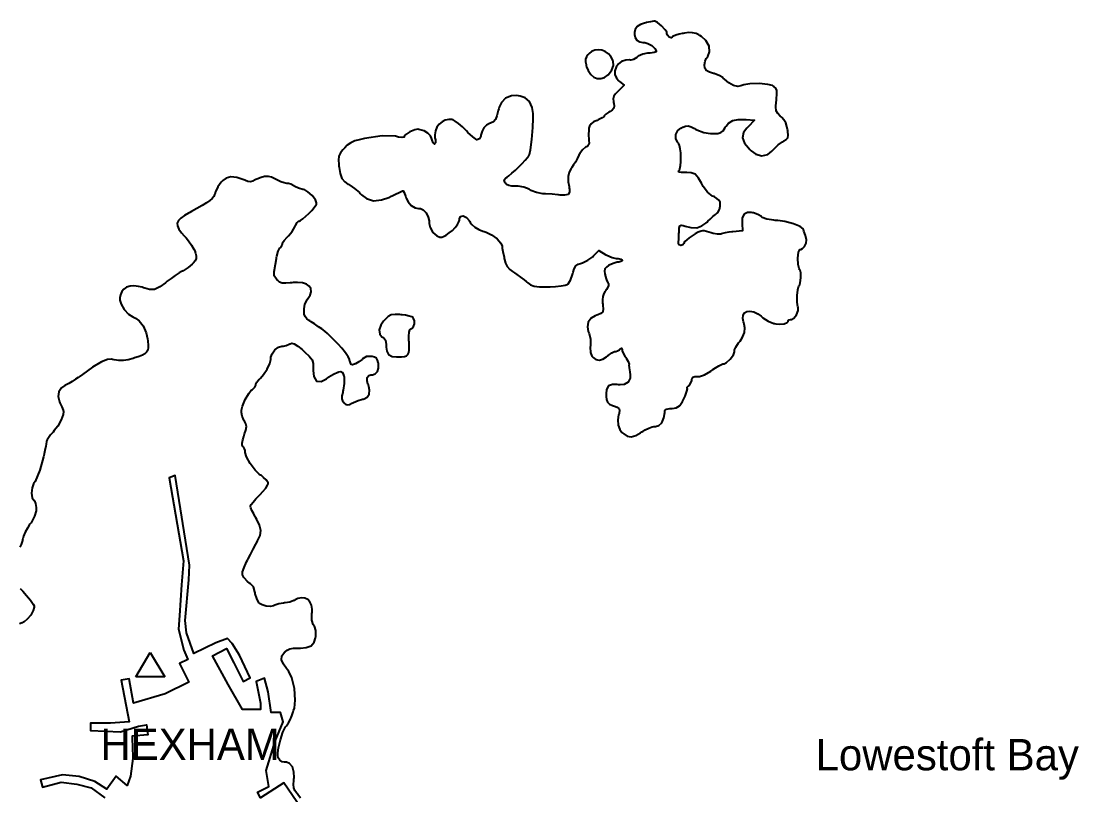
# Model space of a CAD drawing. Extents: x 0 to 24000, y 0 to 24000.
# Drawn here: x 9651 to 11971, y 19934 to 21632 of the extents above; entities that cross this region are included whole.
import ezdxf

# ---------------------------------------------------------------- set-up
doc = ezdxf.new("R2010")
doc.units = 0
for name, color, linetype in [('01B-LandmassTidal', 7, 'Continuous'), ('03C-BuiltUpHistoric', 7, 'Continuous'), ('06B-FeaturesSummit', 7, 'Continuous'), ('xx-NamesPlacesXXX', 7, 'Continuous'), ('xx-NamesWaterbodyXXXX', 7, 'Continuous')]:
    doc.layers.add(name, color=color, linetype=linetype)

msp = doc.modelspace()

# ---------------------------------------------------------------- linework, layer by layer
at = {"layer": '01B-LandmassTidal'}
for points in [[(11021.1, 21628.3), (11018.2, 21627.6), (11009.8, 21624.7), (11002.1, 21619.8), (10997.8, 21613.3), (10996.4, 21607.2), (10996.4, 21605.1), (10996.4, 21602.9), (10997.7, 21596.2), (11001.5, 21590), (11007.8, 21586.3), (11014.6, 21585.1), (11016.8, 21585.1), (11019, 21585.1), (11025.4, 21583.2), (11034.1, 21578.3), (11040.8, 21571.9), (11043.5, 21567.1), (11043.5, 21565.5), (11043.5, 21564.9), (11039.1, 21562.8), (11030.9, 21561.6), (11028.2, 21561.6), (11024.8, 21561.6), (11014.6, 21559.4), (11004.7, 21554.7), (11003.1, 21553.4), (11001.6, 21552.3), (10994.3, 21548.1), (10988.5, 21546.2), (10987.8, 21546.3), (10985.2, 21546.7), (10977.2, 21546.2), (10968.1, 21543.2), (10960.9, 21537.9), (10955.8, 21531), (10953.2, 21523.1), (10953.5, 21514.8), (10956.8, 21506.7), (10961.6, 21500.8), (10963.5, 21499.3), (10973.7, 21491.1), (10961.1, 21479.3), (10959.4, 21477.7), (10954.6, 21472.7), (10951, 21467.1), (10949.8, 21461.2), (10950.2, 21455.3), (10950.5, 21453.4), (10950.9, 21451.5), (10951.4, 21445.8), (10950.6, 21440.7), (10947.5, 21436.9), (10943.1, 21433.9), (10941.5, 21433), (10939.8, 21432.2), (10933.2, 21427.5), (10929.8, 21424.3), (10929.8, 21423.2), (10929.8, 21422.3), (10925.1, 21419.5), (10916.3, 21415.1), (10914.1, 21414.2), (10912.1, 21413.4), (10906.3, 21410.6), (10901.1, 21406.7), (10897.9, 21401.7), (10896.4, 21396.7), (10896.1, 21395), (10895.8, 21393.2), (10895.2, 21382.5), (10895.8, 21372.3), (10896.1, 21370.7), (10896.3, 21369.3), (10896.9, 21365), (10896.3, 21361), (10894, 21358.2), (10890.9, 21356.3), (10889.8, 21355.8), (10888.6, 21355.2), (10882, 21349.6), (10876.1, 21341.8), (10875.3, 21340.1), (10874, 21337.5), (10870.2, 21329.7), (10866.5, 21322.6), (10862.7, 21316.5), (10858.9, 21311), (10857.7, 21309.1), (10856.3, 21307.2), (10853.2, 21300.6), (10851, 21291), (10851.1, 21279.5), (10852.6, 21268.8), (10853.3, 21265.2), (10853.8, 21263.2), (10853.9, 21256.8), (10850.5, 21251.8), (10842.7, 21249.9), (10833, 21250.3), (10829.8, 21250.7), (10828.2, 21250.9), (10815.9, 21252.1), (10801.2, 21253), (10798.4, 21253.1), (10795.4, 21253.2), (10781, 21255.8), (10768.9, 21260.5), (10767.1, 21261.7), (10765.2, 21263), (10753.7, 21267.6), (10740.8, 21269.6), (10736.5, 21269.6), (10734.1, 21269.6), (10727, 21269.9), (10720.3, 21271.1), (10715.7, 21273.3), (10713.2, 21276), (10712.6, 21277), (10711.7, 21278.4), (10710.6, 21283.5), (10714, 21287.8), (10715.3, 21288.8), (10716.7, 21289.6), (10720.8, 21292.6), (10727.5, 21298.2), (10735, 21304.9), (10742.8, 21312.2), (10750.1, 21319.7), (10756.6, 21326.5), (10761.5, 21332.4), (10763.8, 21335.5), (10764.3, 21336.6), (10765.6, 21338.9), (10768, 21349.8), (10771.1, 21372.1), (10773.2, 21398.6), (10773.8, 21418), (10773.7, 21424.4), (10773.7, 21429), (10771.8, 21442.5), (10766.1, 21455.4), (10756.3, 21463.7), (10745.7, 21467.4), (10742, 21467.9), (10738.1, 21468.4), (10726.2, 21467.9), (10713.6, 21463), (10704.3, 21453.5), (10699.4, 21443), (10698.5, 21439.3), (10697.5, 21435.5), (10694.4, 21424.2), (10691, 21415.9), (10686.8, 21411.3), (10681.8, 21408.7), (10680.1, 21407.9), (10677.9, 21407), (10671.9, 21403.5), (10666, 21397.9), (10661.9, 21390.8), (10659.8, 21384), (10659.3, 21381.7), (10658.9, 21379.5), (10656.1, 21373.3), (10650.6, 21371.8), (10641.5, 21377.7), (10630.9, 21387.6), (10627.5, 21391.1), (10625.4, 21393.4), (10618.7, 21399.8), (10610.1, 21407.2), (10602.6, 21412.6), (10598.6, 21415), (10597.3, 21415.4), (10595.3, 21415.9), (10589.1, 21416.2), (10581.2, 21414.6), (10574, 21411), (10567.8, 21405.8), (10562.9, 21399), (10559.6, 21391.2), (10558.2, 21382.6), (10558.5, 21375.7), (10558.9, 21373.4), (10559.3, 21371.4), (10559.4, 21365), (10557.6, 21361.9), (10554.5, 21364.6), (10552, 21370.9), (10551.5, 21373), (10551, 21375), (10548.5, 21380.5), (10542.9, 21386.4), (10534.6, 21391), (10526.1, 21393.6), (10523.2, 21394.2), (10521.2, 21394.7), (10514.5, 21393.4), (10503.7, 21389.1), (10494.6, 21383.2), (10490.7, 21379.1), (10490.7, 21377.8), (10490.7, 21377.4), (10486.7, 21376.2), (10478.4, 21377.6), (10476.2, 21378.1), (10472.2, 21379.2), (10442.8, 21379.9), (10403.9, 21374.3), (10395.1, 21372.3), (10392, 21371.6), (10382.9, 21369), (10373.7, 21365), (10366.1, 21359.4), (10360.4, 21353.6), (10358.6, 21351.5), (10356.6, 21349.3), (10351.1, 21342.6), (10347.3, 21335.4), (10346.5, 21327.1), (10347.3, 21317.8), (10347.6, 21314.6), (10348.2, 21310.4), (10350.4, 21297.8), (10354.4, 21286.6), (10360.5, 21279.1), (10367.5, 21274.3), (10370, 21273.1), (10371.6, 21272.2), (10382.1, 21264.8), (10392.6, 21255.6), (10394.3, 21253.9), (10397.3, 21250.6), (10408.4, 21242.5), (10423.7, 21237.8), (10441.3, 21239.5), (10457.1, 21245.1), (10462.1, 21247.6), (10464.4, 21248.8), (10471.7, 21252.3), (10479.8, 21256.2), (10485.6, 21258.8), (10487.6, 21259.7), (10488.3, 21259.7), (10489, 21259.7), (10490.9, 21255.7), (10494, 21247.9), (10494.6, 21246), (10495.5, 21243.3), (10499.6, 21235.6), (10506.6, 21227.6), (10515.2, 21222.4), (10522.4, 21220.6), (10524.8, 21220.6), (10526.8, 21220.6), (10532.7, 21218.1), (10539.3, 21211.5), (10543.9, 21202), (10545.6, 21193.6), (10545.6, 21190.8), (10545.6, 21187.8), (10547.9, 21178.8), (10553.9, 21168.3), (10562.3, 21160.7), (10569.5, 21157.8), (10571.9, 21157.8), (10573.2, 21157.8), (10577.1, 21159), (10583.3, 21162.2), (10590, 21167), (10596.6, 21172.8), (10602.6, 21179.2), (10607.6, 21185.6), (10611, 21191.6), (10612.2, 21195.4), (10612.2, 21196.6), (10612.2, 21198.3), (10614.5, 21203.5), (10620.2, 21204.7), (10627.6, 21200.8), (10633.5, 21194.4), (10635, 21191.9), (10636, 21190.2), (10639.6, 21185.3), (10646, 21179.8), (10654.6, 21174.8), (10663.3, 21171.1), (10666.3, 21170), (10670.5, 21168.5), (10682.3, 21162.8), (10695, 21154.1), (10703.3, 21144.9), (10706.3, 21138.1), (10706.3, 21135.9), (10706.3, 21133.6), (10707.6, 21126.6), (10710, 21113.9), (10710.6, 21111.2), (10711.2, 21108.6), (10713.4, 21100.9), (10717, 21093.5), (10722.6, 21087.2), (10728.8, 21082.4), (10731, 21081), (10732.9, 21079.7), (10738.4, 21075.7), (10746.4, 21069.9), (10754, 21064.1), (10758.6, 21060.4), (10760, 21059), (10761.9, 21057.5), (10768, 21053.3), (10776.1, 21050.1), (10788.2, 21048.9), (10802.9, 21048.8), (10807.9, 21048.8), (10811.5, 21048.9), (10822.7, 21049.5), (10835.1, 21050.8), (10844.2, 21052.5), (10848.4, 21053.9), (10849.4, 21054.7), (10850.4, 21055.4), (10855.7, 21063.7), (10860.5, 21075.7), (10861.2, 21078.2), (10861.8, 21080.8), (10864.1, 21088.4), (10867.5, 21094.6), (10872.4, 21098.3), (10878, 21100.4), (10880, 21101), (10882, 21101.6), (10893.6, 21107.2), (10904.6, 21115), (10906.3, 21116.7), (10918.4, 21128.4), (10933.7, 21119.4), (10935.7, 21118.2), (10947.3, 21113.3), (10955.9, 21110.8), (10958.8, 21110.8), (10960.6, 21110.8), (10966.1, 21109.7), (10969, 21107.6), (10969, 21106.9), (10969, 21106.2), (10966.6, 21104.2), (10962.2, 21102.9), (10960.7, 21102.9), (10958.5, 21102.9), (10951.6, 21100.9), (10942.4, 21097.2), (10940.8, 21096.3), (10939.2, 21095.3), (10934.7, 21092.1), (10931.5, 21088.1), (10930.7, 21083), (10931.4, 21077.3), (10931.7, 21075.5), (10932.1, 21073.6), (10934.8, 21064.5), (10937.8, 21057.8), (10938.4, 21057.1), (10939, 21056.3), (10939.1, 21050.8), (10934.9, 21042.7), (10933.3, 21040.6), (10932.2, 21039), (10929.2, 21034), (10926.9, 21027.6), (10926, 21020.3), (10926.4, 21013.2), (10926.6, 21010.8), (10927, 21008.2), (10927.7, 21000.3), (10926.7, 20994.3), (10922.3, 20990.4), (10915.6, 20987.4), (10913.3, 20986.5), (10910.1, 20985.2), (10901.3, 20979.8), (10894.5, 20971.3), (10892.9, 20960.7), (10894.9, 20951.1), (10896.1, 20948.1), (10896.9, 20946.1), (10899.6, 20934.2), (10899.9, 20921.4), (10899.6, 20919.1), (10899.2, 20916.1), (10899.4, 20904.8), (10903, 20896.7), (10904.3, 20895.2), (10905.8, 20893.5), (10911.3, 20889.4), (10918.8, 20887.7), (10927.1, 20890.4), (10934.6, 20895.3), (10936.8, 20897.1), (10938.5, 20898.5), (10946.8, 20904.1), (10952.2, 20906.9), (10954.1, 20906.9), (10955.4, 20906.9), (10959.3, 20908.3), (10963.6, 20910.9), (10964.3, 20911.6), (10965, 20912.4), (10967.9, 20914.1), (10969, 20911.1), (10969, 20910.1), (10969, 20908.3), (10971.3, 20902.9), (10976, 20895.4), (10977.2, 20894), (10978.3, 20892.5), (10982.5, 20885.2), (10984.4, 20879.4), (10984.3, 20878.7), (10984.1, 20878), (10984.4, 20871.3), (10985.8, 20862.4), (10986.2, 20860.7), (10986.9, 20857.7), (10986.8, 20848.3), (10982.6, 20839.3), (10973.9, 20834.2), (10964.5, 20833.5), (10961.5, 20834), (10958.3, 20834.5), (10948.2, 20834.6), (10939.6, 20831.3), (10935.1, 20823.5), (10934, 20814), (10934.1, 20810.9), (10934.2, 20808.5), (10935, 20801.5), (10937.1, 20795.6), (10941.8, 20791.6), (10948, 20788.6), (10950.2, 20787.7), (10952.2, 20787), (10958.4, 20784.4), (10962.5, 20781.2), (10963.6, 20777.1), (10962.7, 20772.4), (10962.3, 20770.9), (10961.4, 20767.6), (10959.7, 20757.1), (10960.2, 20745.5), (10963.8, 20735.8), (10968.6, 20729.5), (10970.6, 20727.8), (10972.7, 20725.9), (10980.1, 20721.3), (10989, 20719.5), (10999.2, 20722.5), (11009.3, 20728.4), (11012.5, 20730.5), (11014.3, 20731.7), (11020, 20735), (11027.7, 20738.7), (11034.7, 20741.3), (11038.6, 20742.3), (11039.9, 20742.3), (11042.3, 20742.3), (11049.4, 20744.2), (11056.3, 20750.4), (11060.7, 20761.1), (11062.5, 20772.8), (11062.7, 20776.8), (11062.7, 20777.5), (11066.7, 20780.1), (11073.6, 20781.5), (11076, 20781.5), (11078.9, 20781.5), (11087.4, 20783.4), (11094.7, 20787.5), (11095.6, 20788.5), (11097.4, 20790.5), (11101.6, 20797.4), (11107.5, 20809), (11111.4, 20819.6), (11112.3, 20824.7), (11111.7, 20825.4), (11111.5, 20825.7), (11112.2, 20828.3), (11115.1, 20831.8), (11116, 20832.5), (11116.8, 20833.2), (11120.1, 20838.1), (11121.9, 20843), (11121.9, 20844.6), (11121.9, 20845.5), (11122.5, 20848.2), (11124.5, 20850.5), (11128.7, 20851.7), (11133.6, 20852), (11135.2, 20852), (11138.8, 20852), (11149.9, 20855.4), (11163.5, 20863.4), (11166.6, 20865.8), (11168.5, 20867.1), (11174.2, 20871.1), (11181.2, 20875.4), (11187, 20878.4), (11189.9, 20879.5), (11190.9, 20879.5), (11192.7, 20879.5), (11198.2, 20882.6), (11206.5, 20890.3), (11213.2, 20899.7), (11216, 20906), (11216, 20908.1), (11216, 20910.3), (11218.8, 20916.7), (11224.4, 20925.7), (11225.8, 20927.3), (11227.9, 20929.8), (11233.4, 20938.1), (11237.6, 20948.5), (11238.4, 20958.9), (11236.9, 20967.1), (11235.9, 20969.7), (11235.2, 20971.9), (11233.9, 20979.1), (11234.7, 20986.5), (11237.7, 20991.8), (11242.9, 20994.9), (11249.7, 20995.6), (11257.8, 20993.8), (11266.8, 20989.3), (11274.1, 20984.2), (11276.3, 20982.2), (11278.2, 20980.6), (11289.9, 20973.4), (11301.8, 20968.5), (11303.8, 20968.1), (11306.5, 20967.5), (11315, 20966.9), (11324.5, 20967.7), (11331.1, 20970.2), (11333.6, 20973), (11333.6, 20973.9), (11333.6, 20974.6), (11335.3, 20976.5), (11338.4, 20977.5), (11339.4, 20977.5), (11341.1, 20977.5), (11346.1, 20980.4), (11351.8, 20987.6), (11355.1, 20996.9), (11355.4, 21003.7), (11354.7, 21005.7), (11353.9, 21008.3), (11353, 21016.5), (11353, 21029.9), (11354.4, 21042.3), (11356, 21048.6), (11357.1, 21050), (11358.3, 21051.5), (11360.1, 21057.6), (11361.4, 21068.5), (11360.9, 21079.5), (11359.7, 21085.6), (11358.7, 21087.2), (11357.3, 21089.4), (11355.7, 21097.6), (11355, 21112.1), (11356.4, 21124.8), (11359, 21130.4), (11359.8, 21130.4), (11361, 21130.4), (11364.6, 21132.7), (11369.3, 21137.4), (11370, 21138.6), (11371.1, 21140), (11373.2, 21144.7), (11373.7, 21152.1), (11371.7, 21161.5), (11368.2, 21171.2), (11366.9, 21174.3), (11366.1, 21176.4), (11359.6, 21181), (11344.9, 21187.3), (11325.9, 21192.2), (11310.5, 21194.5), (11305.3, 21194.7), (11301.7, 21194.9), (11286.6, 21197.2), (11276.6, 21201.1), (11275.5, 21202.1), (11274.6, 21203), (11266.8, 21207.5), (11257.6, 21210.9), (11256, 21211.1), (11253.2, 21211.7), (11244.6, 21211.7), (11237, 21208.1), (11232.9, 21200.1), (11232.2, 21190.7), (11232.4, 21187.6), (11233.6, 21171.5), (11212, 21169.6), (11209.9, 21169.4), (11203.4, 21168.5), (11195.6, 21167.2), (11189.5, 21165.8), (11186.7, 21164.9), (11186.2, 21164.5), (11185.5, 21164.1), (11178.4, 21164.1), (11168.6, 21166.2), (11166.6, 21166.8), (11164.4, 21167.6), (11154.4, 21170.4), (11148.8, 21171.9), (11147, 21171.9), (11145.8, 21171.9), (11142.3, 21170.9), (11136.3, 21168.5), (11129.6, 21165), (11122.7, 21160.9), (11116.3, 21156.6), (11110.8, 21152.3), (11106.8, 21148.4), (11105.2, 21146.1), (11105, 21145.3), (11104.7, 21144), (11102, 21140.7), (11097.8, 21139.3), (11094.1, 21140.8), (11092.7, 21144.2), (11092.9, 21145.3), (11093, 21146), (11093.5, 21154), (11093.9, 21165.6), (11094, 21168), (11094.1, 21170.5), (11094.4, 21177.9), (11095.7, 21183), (11098.4, 21184.4), (11102.2, 21183.7), (11103.4, 21183.3), (11107.6, 21181.9), (11120.2, 21178.8), (11133.2, 21178.4), (11144.3, 21182.5), (11153, 21188.7), (11155.6, 21191.1), (11157.2, 21192.7), (11162, 21197.1), (11168.4, 21202.9), (11173.9, 21207.8), (11176.9, 21210.3), (11177.9, 21211.1), (11178.8, 21211.8), (11182.6, 21218.3), (11184.6, 21225.9), (11184.6, 21228.4), (11184.6, 21230), (11184, 21234.6), (11181.7, 21239.2), (11177.3, 21243), (11171.9, 21246), (11170.1, 21246.8), (11167.7, 21248), (11156.7, 21256.6), (11147.2, 21269.2), (11145.4, 21272.3), (11143.3, 21276.2), (11136.6, 21287.5), (11129.2, 21295.9), (11120.5, 21299.3), (11110.9, 21299.8), (11107.8, 21299.7), (11105.7, 21299.7), (11099.5, 21300), (11094.7, 21300.7), (11093, 21302), (11093.7, 21303.7), (11094, 21304.1), (11094.8, 21304.8), (11096, 21308.1), (11097.4, 21314.8), (11098.1, 21323.3), (11098.2, 21332.9), (11097.7, 21342.6), (11096.6, 21351.6), (11094.8, 21359), (11093.3, 21363), (11092.5, 21364), (11090.8, 21366.3), (11087.2, 21374.1), (11086.8, 21383.4), (11091.2, 21391.6), (11097.8, 21396.9), (11100.3, 21398.1), (11102.2, 21399.1), (11108.2, 21401.6), (11114.2, 21402.3), (11120.8, 21400.2), (11128.1, 21396.3), (11130.5, 21395), (11133.4, 21393.4), (11148.1, 21387.6), (11162.8, 21385.2), (11167.7, 21385.2), (11170.5, 21385.2), (11179, 21385.5), (11185.9, 21387.2), (11190.7, 21391.3), (11194.4, 21397), (11195.6, 21398.9), (11197.1, 21401.4), (11202.8, 21408.3), (11211.7, 21413.8), (11223.8, 21416.1), (11236.7, 21416.1), (11241, 21415.8), (11259.9, 21414.6), (11245.4, 21399.7), (11242.7, 21396.9), (11235.8, 21387.3), (11233.2, 21376), (11237.6, 21364.3), (11246.1, 21353.6), (11249.3, 21350.3), (11252.2, 21347.3), (11262.8, 21339.9), (11275.9, 21336.3), (11288.5, 21339.4), (11297.8, 21346.6), (11300.2, 21349.5), (11301.7, 21351.2), (11311.3, 21360.1), (11321, 21367.2), (11322.6, 21368), (11324.3, 21368.9), (11329.2, 21371.9), (11332.5, 21375.9), (11333.3, 21382), (11332.7, 21389.4), (11332.4, 21391.9), (11332.1, 21394.2), (11330.8, 21401), (11328.1, 21408.5), (11323.9, 21415.2), (11319.5, 21420.1), (11317.9, 21421.7), (11316, 21423.4), (11310.7, 21429), (11307.2, 21435.3), (11306.5, 21444), (11307.4, 21454.6), (11307.7, 21458.1), (11308.1, 21461.5), (11308.9, 21471.6), (11308.5, 21479.7), (11306.2, 21484.7), (11302.7, 21487.8), (11301.4, 21488.7), (11298.8, 21490.5), (11288.8, 21493.1), (11269.8, 21495), (11249.3, 21494.2), (11236.1, 21492.1), (11232, 21490.7), (11229.8, 21489.9), (11222.7, 21488.8), (11213.5, 21490.7), (11203.3, 21496.6), (11193.9, 21504.4), (11190.9, 21507.1), (11189.9, 21508.1), (11182.1, 21512.9), (11172.9, 21516.5), (11171.3, 21516.9), (11169.6, 21517.2), (11161.2, 21519.8), (11155, 21522.7), (11154.4, 21523.2), (11153.2, 21524.2), (11150.7, 21528.6), (11149.7, 21535.8), (11151.1, 21543.8), (11153.9, 21549.7), (11155.2, 21551.4), (11157.3, 21554.2), (11161.1, 21564.2), (11160.1, 21577.3), (11152.8, 21589.6), (11143.2, 21598.2), (11139.5, 21600.4), (11137.5, 21601.6), (11131.3, 21604.6), (11123.9, 21606.6), (11115.2, 21606.7), (11106.1, 21605.6), (11103.1, 21605.1), (11100.9, 21604.8), (11094.4, 21603.4), (11087, 21601.4), (11081.9, 21599.2), (11079.7, 21597.9), (11079.5, 21597.3), (11079.3, 21596.6), (11076.7, 21595.3), (11072.5, 21597), (11068.7, 21601.1), (11067, 21605), (11067, 21606.3), (11067, 21608), (11063.6, 21613.2), (11055.7, 21621.7), (11046.5, 21628.9), (11040.9, 21631.9), (11039.1, 21631.8), (11038.4, 21631.7), (11031.6, 21630.5), (11022.8, 21628.7)], [(10895.3, 21559.6), (10894.1, 21558.2), (10890.7, 21553.8), (10888.6, 21548.7), (10888.7, 21542.8), (10890, 21536.6), (10890.6, 21534.6), (10891.3, 21531.8), (10894.7, 21523.5), (10900.3, 21515), (10907.2, 21509.2), (10914.7, 21506.1), (10922.7, 21505.8), (10930.6, 21508.5), (10938.2, 21514.1), (10943.6, 21520.5), (10945.1, 21522.8), (10946.5, 21525.3), (10950.2, 21534.8), (10949.4, 21543.8), (10948.6, 21545.9), (10947.9, 21548), (10944.6, 21554), (10938.9, 21560.5), (10932.1, 21565.3), (10924.5, 21568.2), (10916.7, 21569.3), (10908.9, 21568.3), (10901.6, 21565.1), (10896.6, 21561.2)], [(10448.4, 20976.3), (10445.9, 20973.8), (10439.8, 20965), (10436, 20954.1), (10437.2, 20944.8), (10441.7, 20939.3), (10443.7, 20938.3), (10445.2, 20937.5), (10449.8, 20931.7), (10451.5, 20922.5), (10451.5, 20919.5), (10451.5, 20916.5), (10452.7, 20907.8), (10456.8, 20900.3), (10464.5, 20896.3), (10473.9, 20895.2), (10477, 20895.2), (10479, 20895.2), (10485.1, 20895.4), (10491.4, 20896.2), (10496, 20897.7), (10499.2, 20900.4), (10501.1, 20904.5), (10502.1, 20910.2), (10502.2, 20917.9), (10501.8, 20925.3), (10501.7, 20927.7), (10501.5, 20931), (10501.2, 20940.8), (10501.8, 20949.2), (10503.6, 20954.3), (10506.2, 20956.9), (10507.2, 20957.5), (10508.5, 20958.3), (10511.6, 20961.9), (10513.8, 20967.6), (10513.5, 20974), (10511.6, 20979.1), (10510.7, 20980.6), (10510.3, 20981.3), (10507.8, 20982.8), (10501.8, 20984.7), (10493.8, 20986.5), (10486.8, 20987.5), (10484.4, 20987.7), (10481.1, 20987.9), (10471.1, 20988.3), (10462.5, 20987.3), (10456, 20983.6), (10450.2, 20978.2)]]:
    msp.add_lwpolyline(points, close=True, dxfattribs=at)
for points in [[(10222.3, 20918.7), (10224.5, 20918.7), (10226.4, 20918.7), (10232.2, 20920), (10238.7, 20922.7), (10239.8, 20923.4), (10240.8, 20924.1), (10244.4, 20925.3), (10249.8, 20924), (10257.7, 20918.7), (10267, 20911.1), (10270, 20908.5), (10273.2, 20905.6), (10282.7, 20896.8), (10289.2, 20888.7), (10291.4, 20880.9), (10291.3, 20872.8), (10291.2, 20870.1), (10290.9, 20865.5), (10292.5, 20851.7), (10298.5, 20842.1), (10309.1, 20841.3), (10320.7, 20847.1), (10324.1, 20849.7), (10325.8, 20851.1), (10336, 20857.4), (10345.2, 20861.6), (10346.5, 20861.8), (10347.7, 20862.2), (10351.7, 20862.8), (10355.1, 20861.8), (10357.2, 20858.2), (10358.6, 20853), (10359, 20851.2), (10359.4, 20849.5), (10359.4, 20836.7), (10357.3, 20822.2), (10356.6, 20819.5), (10356, 20817), (10354.5, 20809.5), (10353.9, 20803), (10355.3, 20798.5), (10357.7, 20795.4), (10358.6, 20794.4), (10359.5, 20793.5), (10362.6, 20790.9), (10366.2, 20789.7), (10370.9, 20790.7), (10376.4, 20793.2), (10378.2, 20794), (10379.8, 20794.9), (10390, 20799.2), (10399.8, 20802.3), (10401.3, 20802.6), (10403.4, 20803.1), (10409.4, 20806.4), (10414, 20813), (10415, 20822.1), (10413.3, 20830.3), (10412.3, 20832.8), (10411.3, 20835.1), (10409.6, 20842.2), (10410, 20849.5), (10413.3, 20854.3), (10417.8, 20856), (10419.4, 20856), (10421.3, 20856), (10427, 20857.7), (10432.3, 20862.8), (10434.7, 20870.7), (10434.7, 20878.5), (10434.3, 20881.1), (10434, 20882.8), (10432.6, 20887.8), (10430, 20892.2), (10425.9, 20894.7), (10421, 20895.8), (10419.4, 20896), (10417.2, 20896.3), (10408.2, 20895.7), (10401, 20891.8), (10399.7, 20890.5), (10398.8, 20889.5), (10391.8, 20884.2), (10384.2, 20880), (10382.9, 20879.5), (10381.7, 20879), (10377.9, 20878), (10374.8, 20878.5), (10372.8, 20881.7), (10371.5, 20886.5), (10371.1, 20888.1), (10370.7, 20889.9), (10368.1, 20895), (10362.2, 20903.9), (10354, 20914.3), (10346.4, 20922.7), (10343.7, 20925.3), (10341.7, 20927.4), (10335.7, 20933.5), (10328.9, 20940.3), (10322.7, 20946.1), (10316.7, 20951.3), (10310.3, 20956.3), (10303.1, 20961.4), (10294.5, 20967.3), (10286.7, 20972.3), (10284.1, 20973.9), (10282.4, 20975.1), (10277.4, 20978.8), (10273.5, 20983.5), (10271.7, 20989.2), (10271.2, 20995.1), (10271.2, 20997.1), (10271.2, 21000.5), (10273.3, 21010.5), (10277.8, 21020.4), (10279, 21021.8), (10280.6, 21023.8), (10284.5, 21030.4), (10286.8, 21038.1), (10286.1, 21044.9), (10282.7, 21050.4), (10276.6, 21054.6), (10268.1, 21057.4), (10257.2, 21058.5), (10247.4, 21058.3), (10244.1, 21057.9), (10240.9, 21057.5), (10231.4, 21056.7), (10223.2, 21057.1), (10217.5, 21059.3), (10213.5, 21062.6), (10212.4, 21063.7), (10210.7, 21065.4), (10206, 21073.1), (10205.6, 21082.2), (10206.1, 21084.5), (10206.4, 21086.3), (10208.5, 21098.3), (10210.5, 21111.3), (10210.8, 21113.5), (10211.2, 21115.9), (10214.2, 21126.8), (10218, 21134.1), (10218.6, 21134.7), (10219.4, 21135.3), (10222.6, 21139.2), (10224.1, 21142.6), (10224.1, 21143.7), (10224.1, 21145.4), (10227.4, 21150.4), (10233.9, 21157.9), (10235.5, 21159.4), (10237.1, 21160.9), (10245, 21170.6), (10251, 21180.2), (10251.6, 21181.7), (10252.2, 21183.3), (10256, 21189.8), (10258.9, 21193.1), (10259.8, 21193.1), (10260.7, 21193.1), (10263.2, 21194.5), (10268.5, 21198.2), (10274.8, 21203.6), (10281.6, 21209.9), (10288, 21216.5), (10293.4, 21222.7), (10297.2, 21227.8), (10298.6, 21230.3), (10298.6, 21231.1), (10298.6, 21233.4), (10296, 21240.1), (10289.2, 21249.5), (10279.9, 21257.5), (10272.6, 21261.5), (10270, 21262.1), (10268.3, 21262.4), (10258.9, 21265.4), (10250.7, 21269.3), (10249.6, 21270), (10248.5, 21270.7), (10242, 21273.9), (10236.8, 21275.4), (10235.1, 21275.4), (10233.2, 21275.4), (10227.5, 21276.8), (10220.3, 21279.5), (10219, 21280.1), (10216.1, 21281.7), (10207.4, 21286), (10199.5, 21289.3), (10193.4, 21290.8), (10188.8, 21291.1), (10187.3, 21291.1), (10184.7, 21291.1), (10177.1, 21289.1), (10167.4, 21285.3), (10165.7, 21284.4), (10164.1, 21283.5), (10159.2, 21280.9), (10153.8, 21279.6), (10148.2, 21280.3), (10142.8, 21282.1), (10141, 21282.9), (10136.8, 21284.6), (10123.9, 21288.7), (10110.9, 21290.3), (10100.4, 21287.5), (10093, 21282.3), (10090.8, 21280.1), (10089.1, 21278.5), (10081.7, 21268), (10076.7, 21257.5), (10076.3, 21255.8), (10076.1, 21254.7), (10075.1, 21251.1), (10073, 21246.8), (10069.6, 21242.6), (10064.6, 21238.1), (10057.5, 21233.2), (10048, 21227.3), (10035.8, 21220.4), (10024.2, 21214), (10020.3, 21211.9), (10017.4, 21210.4), (10009.1, 21205.6), (10000.9, 21199.7), (9995.6, 21194.2), (9993.2, 21188.4), (9993.5, 21182.4), (9996.5, 21175.5), (10002.2, 21167.6), (10008.3, 21160.5), (10010.5, 21158.2), (10012.4, 21156.1), (10017.8, 21149.6), (10024.4, 21140.3), (10029.5, 21131.6), (10032, 21126.3), (10032.4, 21124.5), (10033, 21122.5), (10034.3, 21116.5), (10034.3, 21110.7), (10032.1, 21105.8), (10028.6, 21101.5), (10027.3, 21100.2), (10026, 21098.8), (10016.8, 21091.2), (10006.2, 21084.3), (10004.2, 21083.3), (10002.4, 21082.4), (9997.3, 21079.3), (9988.7, 21073.8), (9979.5, 21067.4), (9973, 21062.6), (9970.9, 21061), (9967, 21057.9), (9954.8, 21048.9), (9943.2, 21043.2), (9932.3, 21042.9), (9922.1, 21045.7), (9918.7, 21046.9), (9916.1, 21047.8), (9908, 21049.9), (9898.1, 21051), (9889.4, 21050.4), (9881.9, 21048), (9875.8, 21043.9), (9871.2, 21038.3), (9868.4, 21031.2), (9867.4, 21024.7), (9867.4, 21022.6), (9867.4, 21019.6), (9869.9, 21010.5), (9876.5, 20998.8), (9886.4, 20988.6), (9895.2, 20982.8), (9898.4, 20981.4), (9901.2, 20980.2), (9909.1, 20974.3), (9918, 20963), (9924.7, 20948.1), (9928, 20934.9), (9928.5, 20930.5), (9928.8, 20928.4), (9929.4, 20922.2), (9929.3, 20915.5), (9928.3, 20910.1), (9925.9, 20905.8), (9922.1, 20902.1), (9916.6, 20898.9), (9909.1, 20895.9), (9901.9, 20893.6), (9899.5, 20892.8), (9896, 20891.7), (9885.2, 20888.6), (9875, 20886.8), (9864.9, 20887.1), (9854.7, 20888.7), (9851.3, 20889.3), (9848.6, 20889.8), (9840.2, 20889.4), (9826.6, 20884.4), (9807, 20872.3), (9784.9, 20856.6), (9777.6, 20851.2), (9775.7, 20849.9), (9770, 20845.9), (9762.1, 20840.8), (9754.8, 20836.5), (9750.5, 20834.3), (9749, 20833.6), (9746.3, 20832.5), (9738.9, 20827.1), (9733.1, 20818.4), (9731.7, 20808), (9733.6, 20799.1), (9734.9, 20796.4), (9735.7, 20794.6), (9739.8, 20785.5), (9742.5, 20778.3), (9742.7, 20777.6), (9743.4, 20775.6), (9742.7, 20768.7), (9738.4, 20756.8), (9730.7, 20743.4), (9723.2, 20733.2), (9720.4, 20730.1), (9719, 20728.6), (9715.1, 20723.7), (9710.7, 20717.7), (9707.6, 20712.9), (9706.3, 20710.4), (9706.3, 20709.7), (9706.3, 20708.4), (9705.5, 20704.2), (9704.5, 20698.3), (9704.3, 20697.2), (9704, 20696.1), (9702.5, 20689.3), (9701, 20682.6), (9700.8, 20681.5), (9699.7, 20675.9), (9691.2, 20646.5), (9681, 20621.9), (9679.2, 20618.8), (9677.6, 20616.2), (9674.4, 20607.6), (9672.9, 20596), (9674.7, 20585.9), (9678, 20580.5), (9679.6, 20579.6), (9680.1, 20579.2), (9682.1, 20573.2), (9683.1, 20564.4), (9683.1, 20561.5), (9683.1, 20557.6), (9680.1, 20545.6), (9672.3, 20531.2), (9669.8, 20527.8), (9668.3, 20525.7), (9664.3, 20519.3), (9659.5, 20510.1), (9655.8, 20501.4), (9654.1, 20496), (9653.7, 20494.1), (9653.3, 20492.2), (9650.7, 20483.3), (9647.9, 20477.8)], [(10263.3, 19926.9), (10257.9, 19934.7), (10255.9, 19937), (10254.6, 19938.5), (10251.2, 19943.2), (10248.7, 19949.3), (10248, 19957), (10248.5, 19965.3), (10248.8, 19968), (10249.2, 19972), (10248.9, 19983.9), (10245.8, 19995.6), (10239.6, 20002.8), (10232.7, 20005.3), (10230.4, 20005.3), (10228.6, 20005.3), (10223.3, 20006.5), (10218, 20010), (10214.7, 20015.5), (10213.5, 20021.1), (10213.5, 20022.9), (10213.4, 20026.3), (10215.1, 20036.8), (10219.4, 20054.4), (10225, 20071.2), (10229, 20080.3), (10230.8, 20082.9), (10232.4, 20085.1), (10236.9, 20091.7), (10241.1, 20098.9), (10244.5, 20107), (10247.5, 20116), (10248.4, 20119), (10250, 20124.3), (10251.7, 20141.5), (10250.1, 20167), (10244.4, 20190.9), (10238.2, 20204.7), (10235.1, 20208.3), (10232.6, 20211.3), (10225.9, 20220.7), (10221.9, 20230.5), (10222.8, 20238.8), (10226.7, 20245), (10228.4, 20246.8), (10229.7, 20248), (10233.9, 20251.5), (10239.8, 20254.4), (10248, 20255.8), (10256.9, 20256.2), (10259.8, 20256.2), (10263.8, 20256.2), (10276, 20257.3), (10286.6, 20261.2), (10293.2, 20269.1), (10296.4, 20278.4), (10297.1, 20281.6), (10297.4, 20284.1), (10297.2, 20294.7), (10293.9, 20303.8), (10292.7, 20305.6), (10291.4, 20307.5), (10288.1, 20317.2), (10288, 20328.9), (10288.4, 20331.8), (10288.8, 20334.3), (10289, 20341.8), (10287.5, 20350.3), (10284.1, 20357.3), (10279.2, 20362.5), (10272.9, 20365.6), (10265.8, 20366.6), (10257.9, 20365), (10251.5, 20362.1), (10249.6, 20360.8), (10248.5, 20360.2), (10240, 20357), (10229.9, 20355.1), (10228, 20355), (10226.2, 20354.9), (10215.8, 20353.1), (10206.9, 20350.4), (10205.7, 20349.8), (10203.9, 20348.9), (10197.6, 20347.5), (10188.4, 20347.8), (10179.4, 20350.6), (10173.6, 20354.2), (10172, 20355.7), (10171.2, 20356.5), (10167.3, 20364.5), (10164.1, 20375.1), (10163.7, 20377.3), (10163.3, 20379.8), (10160, 20390.1), (10154.8, 20396.6), (10153.6, 20397.3), (10152.5, 20397.9), (10146.2, 20403.1), (10140.3, 20409.8), (10139.4, 20411), (10138.5, 20412.4), (10136.3, 20417), (10136.2, 20423.3), (10139.6, 20433), (10145.3, 20445), (10147.3, 20449), (10148.8, 20452.1), (10153.5, 20461.2), (10159.7, 20473.3), (10165.2, 20483.8), (10168.3, 20489.5), (10169.2, 20491.4), (10170.9, 20494.2), (10175, 20503.4), (10176.4, 20514), (10173.2, 20526), (10167.4, 20538.1), (10165.3, 20541.9), (10164.1, 20544.1), (10160.7, 20550.6), (10156.9, 20558.2), (10154.5, 20564.1), (10153.6, 20566.6), (10153.6, 20567.4), (10153.6, 20568.3), (10155.1, 20570.9), (10159.4, 20576.4), (10165.6, 20583.5), (10171.3, 20589.4), (10173.2, 20591.3), (10175.2, 20593.3), (10180.8, 20599.4), (10187.1, 20607), (10191.2, 20613.3), (10192.8, 20616.5), (10192.8, 20617.6), (10192.8, 20618.5), (10191.4, 20621), (10187.9, 20625.6), (10182.5, 20630.7), (10177.6, 20634.5), (10175.9, 20635.6), (10172.6, 20637.9), (10163.9, 20646.6), (10153, 20661), (10144.9, 20675.9), (10141.8, 20685.1), (10141.8, 20688.2), (10141.8, 20689.5), (10140.5, 20693.4), (10138.1, 20697.4), (10137.5, 20698), (10136.9, 20698.6), (10135.8, 20701.1), (10135.6, 20706), (10136.9, 20713.1), (10139, 20720.6), (10139.8, 20723.1), (10140.8, 20725.9), (10143.4, 20734.5), (10144.6, 20742), (10143.5, 20747.9), (10141.1, 20752.9), (10140.2, 20754.4), (10139.4, 20755.9), (10135.8, 20765), (10134, 20772.7), (10134, 20775.2), (10134, 20778.2), (10136.3, 20787.3), (10142.2, 20801.7), (10150, 20815.1), (10155.5, 20822.2), (10157.9, 20823.8), (10159, 20824.5), (10163.2, 20828.9), (10165.3, 20832.7), (10165.3, 20834), (10165.3, 20835.4), (10167.6, 20839.6), (10172.1, 20845.2), (10173.2, 20846.2), (10175.7, 20848.4), (10182.4, 20856.2), (10190.2, 20868.4), (10195.8, 20880.9), (10198.1, 20889.2), (10198.3, 20892), (10198.4, 20894.5), (10201.1, 20901.8), (10207.3, 20910.4), (10215.5, 20916.4), (10222.3, 20918.7)], [(9648.3, 20386.8), (9651.4, 20383.6), (9654.1, 20380.7), (9662.1, 20371.7), (9671, 20361), (9677, 20352.7), (9679.2, 20349.1), (9679.2, 20347.9), (9679.2, 20345.6), (9677.1, 20338.5), (9671.6, 20328.3), (9663.8, 20319.2), (9657.3, 20313.9), (9654.9, 20312.6), (9653, 20311.7), (9647.2, 20309.6)]]:
    msp.add_lwpolyline(points, dxfattribs=at)
at = {"layer": '03C-BuiltUpHistoric'}
msp.add_lwpolyline([(10284.1, 19877), (10226.7, 19960.3), (10176, 19927.6), (10169.2, 19939.8), (10193.8, 19952.1), (10188.3, 19987.7), (10207.5, 20051.8), (10225.3, 20094.1), (10219.8, 20114.6), (10199.3, 20114.6), (10192.5, 20159.7), (10184.2, 20189.7), (10166.4, 20182.9), (10176, 20135.1), (10176, 20121.4), (10136.4, 20121.4), (10104.9, 20176.1), (10070.7, 20238.9), (10100.8, 20255.2), (10117.2, 20223.8), (10137.7, 20182.9), (10152.7, 20191.1), (10129.5, 20240.2), (10113.2, 20266.2), (10103.6, 20277.1), (10077.5, 20267.6), (10029.6, 20244.4), (10013.3, 20289.4), (10010.5, 20316.7), (10018.7, 20405.5), (10020, 20438.3), (9988.6, 20634.9), (9975, 20629.5), (10006.4, 20447.8), (10002.2, 20394.6), (9998.2, 20327.7), (9995.5, 20297.7), (10007.8, 20251.2), (10016, 20230.7), (9998.2, 20222.5), (10018.7, 20181.5), (9966.7, 20155.6), (9896.9, 20135.1), (9887.3, 20188.3), (9869.6, 20185.6), (9887.3, 20094.1), (9846.3, 20091.4), (9802.6, 20091.4), (9802.6, 20075), (9868.2, 20072.3), (9907.9, 20084.6), (9925.6, 20087.3), (9928.4, 20065.5), (9894.2, 20062.7), (9894.3, 20058.6), (9895.5, 20017.6), (9895.6, 20013.6), (9890.1, 19975.3), (9883.2, 19954.8), (9858.7, 19975.3), (9838.2, 19946.7), (9812.1, 19963), (9777.9, 19974), (9741, 19978.1), (9693.1, 19967.1), (9697.3, 19950.8), (9738.3, 19961.7), (9772.5, 19957.5), (9803.9, 19949.4), (9834, 19927.6)], dxfattribs=at)
at = {"layer": '06B-FeaturesSummit'}
for p, q in [((9902.2, 20193.2), (9933.9, 20246)), ((9933.9, 20246), (9965.7, 20193.2)), ((9965.7, 20193.2), (9902.2, 20193.2))]:
    msp.add_line(p, q, dxfattribs=at)

# ---------------------------------------------------------------- texts
at = {"layer": 'xx-NamesPlacesXXX'}
msp.add_text('HEXHAM', height=68.78, dxfattribs=at).set_placement((9824.5, 20010.6))
at = {"layer": 'xx-NamesWaterbodyXXXX'}
msp.add_text('Lowestoft Bay', height=68.783, dxfattribs=at).set_placement((11393.7, 19987.8))

doc.saveas('drawing.dxf')
